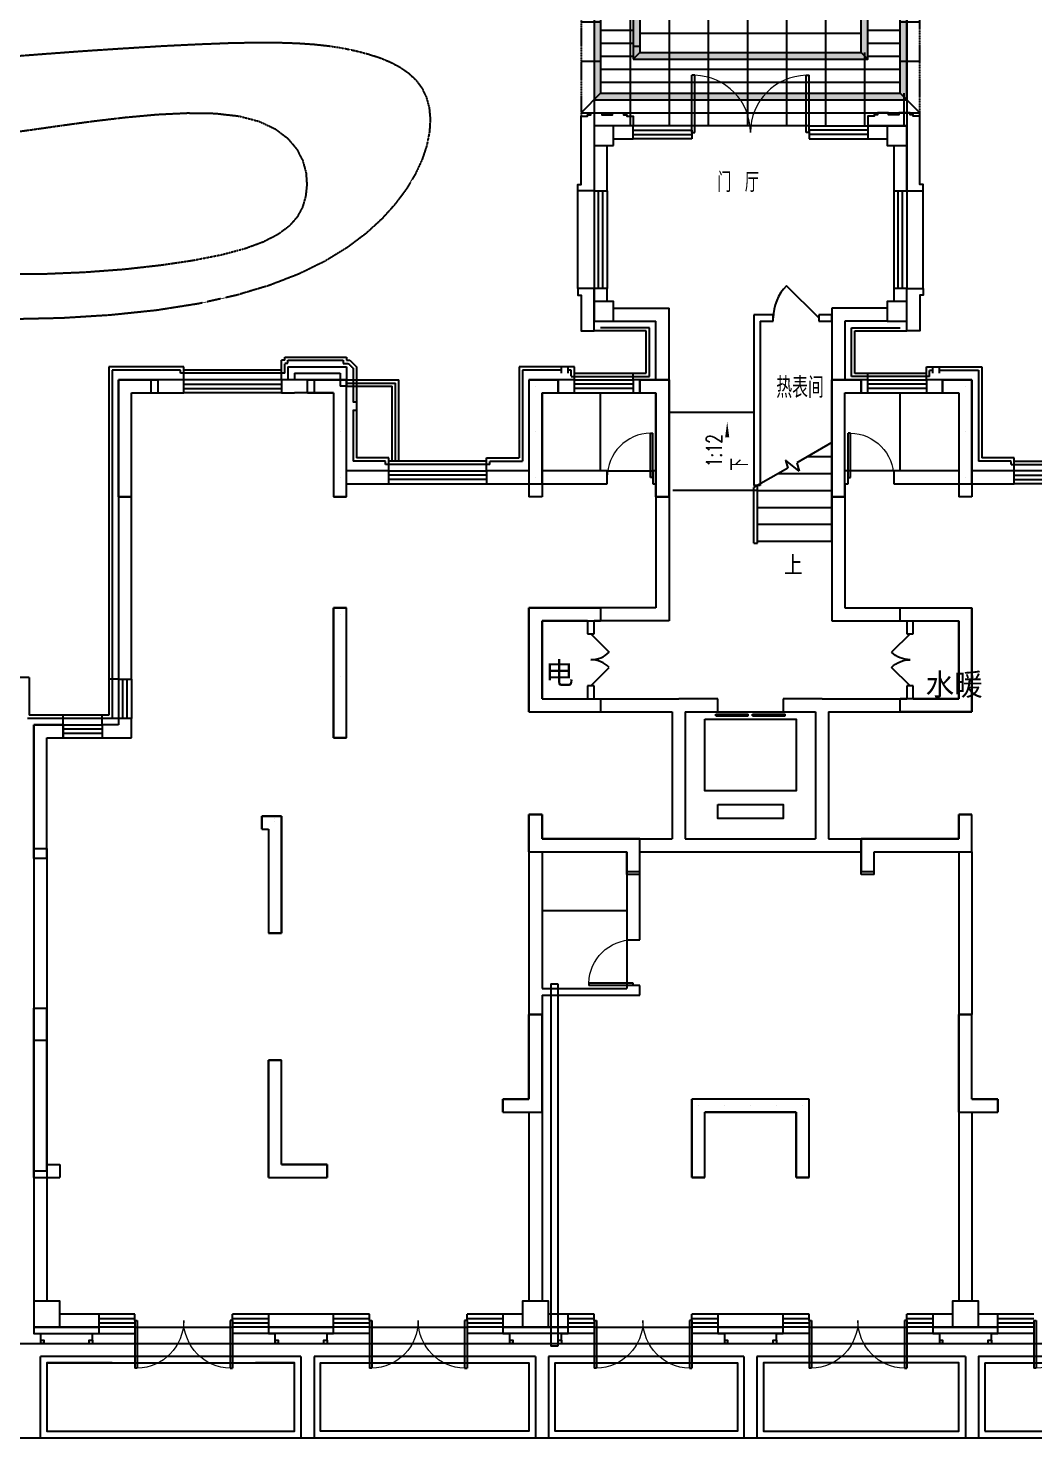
# Model space of a CAD drawing. Header units: millimetres. Extents: x -124346 to 101329, y -150859 to 114847.
# Drawn here: x -34245 to -18808, y -122995 to -101345 of the extents above; entities that cross this region are included whole.
import ezdxf

# ---------------------------------------------------------------- set-up
doc = ezdxf.new("R2010")
doc.units = ezdxf.units.MM
doc.linetypes.add('DASH', pattern=[0.35, 0.25, -0.1])
for name, color, linetype in [('-2', 2, 'Continuous'), ('arch', 251, 'Continuous'), ('arthtext', 7, 'Continuous'), ('cont', 8, 'DASH'), ('hatch', 251, 'Continuous'), ('la', 33, 'Continuous')]:
    doc.layers.add(name, color=color, linetype=linetype)
doc.styles.add('_HZTXT', font='TSSDENG', dxfattribs={"bigfont": 'TSSDCHN'})
doc.styles.add('_TCH_DIM', font='SIMPLEX', dxfattribs={"bigfont": 'GBCBIG'})
doc.styles.add('LU', font='tssdeng.shx', dxfattribs={"width": 0.8, "bigfont": 'tssdchn.shx'})

# ---------------------------------------------------------------- blocks, each defined once
blk = doc.blocks.new('$TCHSYS$WIN2D')
for p, q in [((-0.5, 0.5), (0.5, 0.5)), ((0.5, 0.167), (-0.5, 0.167)), ((0.5, -0.167), (-0.5, -0.167)), ((-0.5, -0.5), (0.5, -0.5))]:
    blk.add_line(p, q)
blk = doc.blocks.new('$DorLib2D$00000116')
at = {"color": 0}
for p, q in [((-0.5, 0), (-0.146, 0.354)), ((0.5, 0), (0.146, 0.354))]:
    blk.add_line(p, q, dxfattribs=at)
for centre, start, end in [((-0.5, 0), 0, 45), ((0.5, 0), 135, 180)]:
    blk.add_arc(centre, 0.5, start, end, dxfattribs=at)
blk = doc.blocks.new('$DorLib2D$00000002')
at = {"color": 0}
for p, q in [((-0.5, 0), (-0.5, 0.4875)), ((-0.475, 0.4875), (-0.5, 0.4875)), ((-0.475, 0), (-0.475, 0.4875)), ((0.475, 0), (0.475, 0.4875)), ((0.475, 0.4875), (0.5, 0.4875)), ((0.5, 0), (0.5, 0.4875)), ((-0.5, 0), (-0.475, 0)), ((0.5, 0), (0.475, 0))]:
    blk.add_line(p, q, dxfattribs=at)
at = {"color": 0, "lineweight": 13}
for centre, start, end in [((-0.4875, 0), 0, 88.53072), ((0.4875, 0), 91.46928, 180)]:
    blk.add_arc(centre, 0.4875, start, end, dxfattribs=at)
blk = doc.blocks.new('$DorLib2D$00000001')
at = {"color": 0}
for p, q in [((0.45, 0.975), (0.5, 0.975)), ((0.45, 0), (0.45, 0.975)), ((0.5, 0), (0.5, 0.975)), ((0.5, 0), (0.45, 0))]:
    blk.add_line(p, q, dxfattribs=at)
at = {"color": 0, "lineweight": 13}
blk.add_arc((0.475, 0), 0.975, 91.4693, 180, dxfattribs=at)
blk = doc.blocks.new('$DorLib2D$00000114')
at = {"color": 0}
blk.add_line((0.5, 0), (-0.207, 0.707), dxfattribs=at)
blk.add_arc((0.5, 0), 1, 135, 180, dxfattribs=at)
blk = doc.blocks.new('$DORLIB2D$00000127')
at = {"color": 0}
for points in [[(-0.533, 0.795), (-0.533, 0.69)], [(-0.033, 0.795), (-0.533, 0.795)], [(-0.033, 0.69), (-0.533, 0.69)], [(-0.033, 0.795), (-0.033, 0.69)], [(0.533, 0.795), (0.033, 0.795)], [(0.033, 0.795), (0.033, 0.69)], [(0.533, 0.69), (0.033, 0.69)], [(0.533, 0.795), (0.533, 0.69)], [(0.5, 0.5), (-0.5, 0.5)]]:
    blk.add_lwpolyline(points, dxfattribs=at)
blk = doc.blocks.new('A$C2945017A')
at = {"layer": 'arch', "color": 251, "ltscale": 0.5}
for p, q in [((51100, 6000), (51100, 4000)), ((55900, 6000), (55900, 4000)), ((51900, 850), (51097, 850)), ((51900, 200), (51900, 850)), ((55100, 199), (55100, 850)), ((55100, 850), (55903, 850)), ((46350, 400), (46350, 450)), ((46350, 450), (47300, 450)), ((47300, 450), (47300, 400)), ((43900, 300), (43650, 300)), ((43650, 300), (43650, -5050)), ((44800, 300), (43900, 300)), ((44800, 250), (44800, 300)), ((46300, 250), (44800, 250)), ((44800, 100), (44800, 250)), ((46300, 250), (46300, 400)), ((46350, 400), (46300, 400)), ((46300, 300), (46300, 300)), ((46300, 300), (46300, 300)), ((46300, 200), (46300, 250)), ((47300, 400), (47350, 400)), ((47350, 400), (47450, 300)), ((47350, 400), (47450, 300)), ((47450, 300), (47450, -1100)), ((47450, 300), (47450, -1100)), ((49950, 300), (49950, -1100)), ((50800, 300), (49950, 300)), ((50600, 203), (50600, 300)), ((50700, 203), (50700, 300)), ((50800, 200), (50800, 300)), ((56200, 300), (57050, 300)), ((56200, 200), (56200, 300)), ((56300, 203), (56300, 300)), ((56400, 203), (56400, 300)), ((57050, 300), (57050, -1100)), ((46300, 100), (46300, 200)), ((50800, 200), (50800, 200)), ((50800, 200), (51900, 200)), ((50800, 100), (50800, 200)), ((51700, 100), (51700, 200)), ((56200, 199), (55100, 199)), ((55300, 100), (55300, 199)), ((56200, 200), (56200, 200)), ((56200, 100), (56200, 199)), ((47395, -237), (47450, -237)), ((47395, -365), (47450, -365)), ((53550, -400), (52250, -400)), ((47950, -1100), (47450, -1100)), ((47950, -1150), (47950, -1100)), ((49450, -1150), (47950, -1150)), ((47950, -1300), (47950, -1150)), ((49450, -1150), (49450, -1100)), ((49450, -1100), (49950, -1100)), ((49450, -1300), (49450, -1150)), ((57550, -1100), (57050, -1100)), ((57550, -1150), (57550, -1100)), ((57550, -1150), (59050, -1150)), ((57550, -1300), (57550, -1150)), ((53610, -1600), (52310, -1600)), ((42426, -4470), (42174, -4470)), ((42426, -4470), (42426, -5050)), ((43800, -4500), (43650, -4500)), ((43650, -5050), (42426, -5050)), ((42950, -5200), (42950, -5050)), ((43550, -5200), (43550, -5050)), ((43800, -5100), (43700, -5100)), ((50433, -9175), (50543, -9175)), ((44050, -14450), (45550, -14450)), ((47650, -14450), (49150, -14450)), ((51100, -14450), (52600, -14450)), ((54400, -14450), (55900, -14450)), ((42600, -14550), (44050, -14550)), ((47650, -14550), (45550, -14550)), ((51100, -14550), (49150, -14550)), ((54400, -14550), (52600, -14550)), ((57850, -14550), (55900, -14550)), ((50543, -14740), (50437, -14740))]:
    blk.add_line(p, q, dxfattribs=at)
at = {"layer": 'arch', "color": 251}
for p, q in [((51700, 4000), (51100, 4000)), ((51700, 3800), (51700, 4000)), ((54400, 4000), (52600, 4000)), ((52600, 3933), (52600, 3800)), ((54400, 3933), (54400, 3800)), ((55900, 4000), (55300, 4000)), ((55300, 4000), (55300, 3800)), ((51100, 3700), (51100, 3000)), ((51300, 3000), (51300, 3700)), ((51400, 3800), (51700, 3800)), ((55300, 3800), (55600, 3800)), ((55700, 3700), (55700, 3000)), ((55900, 3000), (55900, 3700)), ((51100, 3000), (51300, 3000)), ((55700, 3000), (55900, 3000)), ((51300, 1500), (51100, 1500)), ((51100, 1500), (51100, 1300)), ((51300, 1300), (51300, 1500)), ((55900, 1500), (55700, 1500)), ((55700, 1500), (55700, 1300)), ((55900, 1300), (55900, 1500)), ((51400, 1200), (52250, 1200)), ((52250, 100), (52250, 1200)), ((53550, 1100), (53550, -1526)), ((53850, 1100), (53550, 1100)), ((53850, 1000), (53850, 1100)), ((54750, 1100), (54550, 1100)), ((54550, 1100), (54550, 1000)), ((55600, 1200), (54750, 1200)), ((54750, 1200), (54750, 100)), ((54750, 1000), (54750, 1100)), ((51950, 900), (51200, 900)), ((51400, 1000), (52050, 1000)), ((51950, 150), (51950, 900)), ((52050, 100), (52050, 1000)), ((53650, 1000), (53650, -1526)), ((53650, 1000), (53850, 1000)), ((54550, 1000), (54750, 1000)), ((55600, 1000), (54950, 1000)), ((54950, 1000), (54950, 100)), ((55050, 149), (55050, 900)), ((55050, 900), (55800, 900)), ((44750, 250), (43700, 250)), ((43700, 250), (43700, -5100)), ((46400, 400), (47250, 400)), ((46400, 300), (47300, 300)), ((46400, 300), (46400, 100)), ((47300, 300), (47300, 0)), ((47400, 279), (47400, -237)), ((50000, 250), (50000, -1150)), ((50600, 250), (50000, 250)), ((50750, 250), (50700, 250)), ((56250, 250), (56300, 250)), ((56400, 250), (57000, 250)), ((57000, 250), (57000, -1150)), ((43800, 100), (44400, 100)), ((43800, -1700), (43800, 100)), ((43800, 100), (43800, -1700)), ((44300, 100), (43800, 100)), ((44300, -100), (44300, 100)), ((44800, 100), (44300, 100)), ((44400, 100), (44400, -100)), ((46350, 200), (44750, 200)), ((44800, -100), (44800, 100)), ((46500, 100), (46300, 100)), ((46300, 100), (46300, -100)), ((46500, 200), (47200, 200)), ((46500, 200), (46500, 100)), ((46800, 100), (46500, 100)), ((46700, -100), (46700, 100)), ((46700, 100), (47300, 100)), ((47300, 100), (46800, 100)), ((46800, 100), (46800, -100)), ((47200, 200), (47200, 0)), ((47200, 0), (47200, 0)), ((47300, 100), (48100, 100)), ((47300, -1400), (47300, 100)), ((47300, -1400), (47300, 100)), ((47300, -1700), (47300, 100)), ((47300, 50), (48050, 50)), ((47300, 0), (48000, 0)), ((48000, -1150), (48000, 0)), ((48050, -1150), (48050, 50)), ((50100, 100), (50550, 100)), ((50100, 100), (50100, -1700)), ((50100, 100), (50100, -1500)), ((50550, 100), (50100, 100)), ((50200, 0), (50200, 0)), ((50550, 100), (50550, -100)), ((50800, 100), (50550, 100)), ((50550, -100), (50550, 100)), ((50750, 150), (51950, 150)), ((50800, -100), (50800, 100)), ((52250, 100), (51700, 100)), ((51700, 100), (51700, -100)), ((51800, -100), (51800, 100)), ((51800, 100), (52250, 100)), ((52250, 100), (51800, 100)), ((51800, 100), (51800, -100)), ((52250, -1700), (52250, 100)), ((52250, 100), (52250, 100)), ((52250, 100), (52250, -3600)), ((52250, -1700), (52250, 100)), ((54750, 100), (55200, 100)), ((54750, -1700), (54750, 100)), ((55300, 100), (54750, 100)), ((54750, 100), (54750, -1700)), ((55200, 100), (54750, 100)), ((56250, 149), (55050, 149)), ((55200, 100), (55200, -100)), ((55200, -100), (55200, 100)), ((55300, -100), (55300, 100)), ((56450, 100), (56200, 100)), ((56200, 100), (56200, -100)), ((56450, -100), (56450, 100)), ((56450, 100), (56900, 100)), ((56900, 100), (56450, 100)), ((56450, 100), (56450, -100)), ((56800, 0), (56800, 0)), ((56900, 100), (56900, -1700)), ((56900, -1500), (56900, 100)), ((44000, -100), (44400, -100)), ((44000, -1700), (44000, -100)), ((44000, -4500), (44000, -100)), ((44000, -1700), (44000, -100)), ((44000, -100), (44300, -100)), ((44000, -100), (44800, -100)), ((46300, -100), (46500, -100)), ((47100, -100), (46500, -100)), ((46700, -100), (47100, -100)), ((46800, -100), (47100, -100)), ((47100, -100), (47100, -1700)), ((47100, -100), (47100, -1700)), ((47300, 0), (47200, 0)), ((50300, -100), (50550, -100)), ((50300, -100), (50300, -1700)), ((50300, -100), (50300, -1400)), ((50300, -100), (50800, -100)), ((50300, -1500), (50300, -100)), ((50300, -100), (50550, -100)), ((51200, -1300), (51200, -100)), ((51700, -100), (51800, -100)), ((51800, -100), (52050, -100)), ((51800, -100), (52050, -100)), ((52050, -1700), (52050, -100)), ((52050, -100), (52050, -1700)), ((54950, -100), (55200, -100)), ((54950, -1700), (54950, -100)), ((54950, -1700), (54950, -100)), ((54950, -100), (55200, -100)), ((55200, -100), (55300, -100)), ((55800, -1300), (55800, -100)), ((56200, -100), (56700, -100)), ((56450, -100), (56700, -100)), ((56450, -100), (56700, -100)), ((56700, -100), (56700, -1700)), ((56700, -100), (56700, -1500)), ((47400, -365), (47400, -1150)), ((47200, -700), (47200, -700)), ((50200, -700), (50200, -700)), ((54750, -864), (54211, -1175)), ((56800, -700), (56800, -700)), ((54375, -1080), (54750, -1080)), ((47900, -1150), (47400, -1150)), ((49500, -1200), (47900, -1200)), ((49500, -1150), (50000, -1150)), ((54072, -1255), (53550, -1556)), ((54246, -1305), (54040, -1133)), ((54040, -1133), (54072, -1255)), ((54211, -1175), (54246, -1305)), ((57500, -1150), (57000, -1150)), ((57500, -1200), (59100, -1200)), ((47200, -1400), (47200, -1400)), ((47950, -1300), (47300, -1300)), ((47300, -1700), (47300, -1400)), ((47300, -1400), (47300, -1400)), ((47300, -1500), (47950, -1500)), ((47950, -1500), (47950, -1300)), ((50100, -1300), (49450, -1300)), ((49450, -1300), (49450, -1500)), ((49450, -1500), (50200, -1500)), ((50100, -1500), (50300, -1500)), ((50200, -1400), (50200, -1400)), ((50200, -1500), (51300, -1500)), ((51300, -1300), (50300, -1300)), ((51300, -1300), (52000, -1300)), ((51300, -1500), (51300, -1300)), ((52050, -1300), (52000, -1300)), ((52000, -1300), (52000, -1500)), ((52000, -1500), (52050, -1500)), ((53925, -1340), (54750, -1340)), ((55000, -1300), (54950, -1300)), ((54950, -1500), (54950, -3400)), ((54950, -1500), (55000, -1500)), ((55700, -1300), (55000, -1300)), ((55000, -1500), (55000, -1300)), ((56700, -1300), (55700, -1300)), ((55700, -1300), (55700, -1500)), ((55700, -1500), (56800, -1500)), ((56700, -1500), (56900, -1500)), ((56800, -1400), (56800, -1400)), ((56800, -1500), (57550, -1500)), ((57550, -1300), (56900, -1300)), ((57550, -1500), (57550, -1300)), ((44000, -1700), (43800, -1700)), ((43800, -1700), (43800, -4500)), ((43800, -1700), (44000, -1700)), ((47300, -1700), (47100, -1700)), ((47100, -1700), (47300, -1700)), ((50300, -1700), (50100, -1700)), ((52250, -1700), (52050, -1700)), ((52050, -1700), (52050, -3400)), ((52050, -1700), (52250, -1700)), ((53650, -1526), (53550, -1526)), ((53550, -2380), (53550, -1556)), ((53550, -2410), (53550, -1556)), ((53610, -2410), (53610, -1522)), ((53610, -1600), (54750, -1600)), ((54950, -1700), (54750, -1700)), ((54750, -1700), (54750, -3600)), ((54750, -1700), (54950, -1700)), ((54750, -2380), (54750, -1700)), ((56900, -1700), (56700, -1700)), ((53610, -1860), (54750, -1860)), ((53610, -2120), (54750, -2120)), ((53610, -2380), (54750, -2380)), ((53550, -2410), (53610, -2410)), ((47100, -3400), (47300, -3400)), ((47100, -5400), (47100, -3400)), ((47100, -3400), (47100, -5400)), ((47300, -3400), (47100, -3400)), ((47300, -5400), (47300, -3400)), ((47300, -5400), (47300, -3400)), ((50100, -3400), (51200, -3400)), ((50100, -5000), (50100, -3400)), ((51049, -3400), (50100, -3400)), ((50100, -3400), (50100, -5000)), ((52050, -3400), (51049, -3400)), ((51200, -3400), (51200, -3600)), ((54950, -3400), (55950, -3400)), ((55800, -3600), (55800, -3400)), ((55800, -3400), (56900, -3400)), ((55950, -3400), (56900, -3400)), ((56900, -5000), (56900, -3400)), ((56900, -3400), (56900, -5000)), ((47200, -3500), (47200, -3500)), ((47300, -5400), (47300, -3500)), ((47300, -3500), (47300, -3500)), ((50300, -3600), (51200, -3600)), ((50300, -4800), (50300, -3600)), ((50999, -3600), (50300, -3600)), ((50300, -3600), (50300, -4800)), ((50999, -3600), (50999, -3800)), ((52250, -3600), (51099, -3600)), ((51099, -3800), (51099, -3600)), ((54750, -3600), (55900, -3600)), ((55800, -3600), (56700, -3600)), ((55900, -3600), (55900, -3800)), ((56000, -3600), (56700, -3600)), ((56000, -3800), (56000, -3600)), ((56700, -4800), (56700, -3600)), ((56700, -3600), (56700, -4800)), ((50999, -3800), (51099, -3800)), ((55900, -3800), (56000, -3800)), ((43800, -4500), (44000, -4500)), ((47200, -4450), (47200, -4450)), ((51099, -4600), (50999, -4600)), ((50999, -4600), (50999, -4800)), ((51099, -4800), (51099, -4600)), ((56000, -4600), (55900, -4600)), ((55900, -4600), (55900, -4800)), ((56000, -4800), (56000, -4600)), ((50300, -4800), (51200, -4800)), ((50300, -4800), (50999, -4800)), ((51099, -4800), (52400, -4800)), ((51200, -4800), (51200, -5000)), ((53000, -4800), (52400, -4800)), ((53000, -5000), (53000, -4800)), ((54600, -4800), (54000, -4800)), ((54000, -4800), (54000, -5000)), ((54600, -4800), (55900, -4800)), ((55800, -5000), (55800, -4800)), ((56700, -4800), (55800, -4800)), ((56000, -4800), (56700, -4800)), ((43700, -5100), (42400, -5100)), ((44000, -5100), (43800, -5100)), ((43800, -5100), (43800, -5200)), ((44000, -5400), (44000, -5100)), ((50100, -5000), (51200, -5000)), ((50100, -5000), (51049, -5000)), ((51049, -5000), (52300, -5000)), ((52300, -5000), (52300, -6950)), ((52500, -5000), (52500, -6950)), ((52500, -5000), (53000, -5000)), ((54000, -5000), (54500, -5000)), ((54500, -5000), (54500, -6950)), ((54700, -5000), (54700, -6950)), ((54700, -5000), (55950, -5000)), ((56900, -5000), (55800, -5000)), ((55950, -5000), (56900, -5000)), ((42500, -7250), (42500, -5200)), ((42500, -5200), (42950, -5200)), ((42950, -5200), (42500, -5200)), ((42500, -5200), (42500, -5400)), ((42500, -5400), (42500, -5400)), ((42500, -5400), (42500, -7100)), ((42700, -7250), (42700, -5400)), ((42700, -5400), (42950, -5400)), ((42700, -7100), (42700, -5400)), ((42700, -5400), (42950, -5400)), ((42950, -5200), (42950, -5400)), ((42950, -5400), (42950, -5200)), ((43800, -5200), (43550, -5200)), ((43550, -5200), (43550, -5400)), ((43550, -5400), (44000, -5400)), ((47300, -5400), (47100, -5400)), ((47100, -5400), (47300, -5400)), ((47200, -5400), (47200, -5400)), ((47300, -5400), (47300, -5400)), ((46000, -6800), (46000, -6600)), ((46000, -6600), (46300, -6600)), ((46300, -6600), (46000, -6600)), ((46000, -6600), (46000, -6800)), ((46200, -6600), (46200, -6600)), ((46200, -6644), (46200, -6644)), ((46200, -6688), (46200, -6688)), ((46300, -6600), (46300, -8400)), ((46300, -6688), (46300, -6600)), ((46300, -6600), (46300, -6600)), ((46300, -8400), (46300, -6600)), ((46300, -6688), (46300, -6688)), ((50100, -6575), (50300, -6575)), ((50100, -7150), (50100, -6575)), ((50100, -6575), (50100, -6575)), ((50300, -6575), (50100, -6575)), ((50100, -6575), (50100, -7150)), ((50300, -6575), (50100, -6575)), ((50300, -6950), (50300, -6575)), ((50300, -6575), (50300, -6950)), ((50300, -6950), (50300, -6575)), ((56700, -6575), (56900, -6575)), ((56700, -6950), (56700, -6575)), ((56700, -6575), (56700, -6575)), ((56900, -6575), (56700, -6575)), ((56900, -6575), (56700, -6575)), ((56700, -6575), (56700, -6950)), ((56900, -7150), (56900, -6575)), ((56900, -7150), (56900, -6575)), ((46000, -6800), (46100, -6800)), ((46000, -6800), (46100, -6800)), ((46100, -6800), (46100, -8400)), ((46100, -6800), (46100, -8400)), ((42500, -7100), (42500, -10050)), ((42500, -7100), (42700, -7100)), ((42700, -7100), (42700, -11050)), ((50300, -6950), (51800, -6950)), ((51800, -6950), (50300, -6950)), ((51800, -7500), (51800, -6950)), ((51800, -6950), (52300, -6950)), ((51800, -7450), (51800, -6950)), ((52500, -6950), (54500, -6950)), ((54700, -6950), (55200, -6950)), ((55200, -6950), (56700, -6950)), ((55200, -7500), (55200, -6950)), ((56700, -6950), (55200, -6950)), ((55200, -6950), (55200, -7450)), ((42700, -7250), (42500, -7250)), ((50100, -7150), (51600, -7150)), ((50100, -7150), (50100, -9350)), ((50100, -7150), (51600, -7150)), ((50300, -7150), (50300, -9250)), ((51600, -7500), (51600, -7150)), ((51600, -7150), (51600, -7450)), ((51600, -7150), (51600, -8501)), ((51800, -7150), (52400, -7150)), ((52400, -7150), (54600, -7150)), ((54600, -7150), (55200, -7150)), ((55400, -7150), (56900, -7150)), ((55400, -7500), (55400, -7150)), ((55400, -7450), (55400, -7150)), ((55400, -7150), (56900, -7150)), ((56700, -7150), (56700, -9650)), ((56900, -7150), (56900, -9650)), ((51600, -7450), (51800, -7450)), ((51800, -7500), (51600, -7500)), ((51800, -8501), (51800, -7450)), ((55200, -7450), (55400, -7450)), ((55400, -7500), (55200, -7500)), ((46300, -8400), (46100, -8400)), ((46100, -8400), (46300, -8400)), ((51600, -8501), (51800, -8501)), ((51600, -8501), (51600, -9201)), ((50300, -9250), (51600, -9250)), ((51800, -9201), (51600, -9201)), ((51600, -9201), (51600, -9250)), ((51800, -9350), (51800, -9201)), ((50100, -9350), (50100, -9650)), ((50300, -9350), (51800, -9350)), ((50300, -9350), (50300, -10583)), ((42500, -9550), (42700, -9550)), ((42500, -12150), (42500, -9550)), ((42700, -11950), (42700, -9550)), ((50100, -9650), (50300, -9650)), ((50100, -10950), (50100, -9650)), ((50300, -9650), (50100, -9650)), ((50100, -9650), (50100, -10950)), ((50300, -11150), (50300, -9650)), ((50300, -11150), (50300, -9650)), ((56700, -9650), (56900, -9650)), ((56700, -11150), (56700, -9650)), ((56900, -9650), (56700, -9650)), ((56700, -9650), (56700, -11150)), ((56900, -10950), (56900, -9650)), ((56900, -10950), (56900, -9650)), ((42500, -10050), (42500, -12050)), ((42700, -10050), (42500, -10050)), ((42700, -12050), (42700, -10050)), ((46100, -10350), (46300, -10350)), ((46100, -11050), (46100, -10350)), ((46300, -10350), (46100, -10350)), ((46100, -10350), (46100, -12150)), ((46300, -11950), (46300, -10350)), ((46300, -11950), (46300, -10350)), ((50300, -10583), (50300, -14050)), ((50300, -10583), (50300, -10583)), ((49700, -11150), (49700, -10950)), ((49700, -10950), (50100, -10950)), ((50100, -10950), (49700, -10950)), ((49700, -10950), (49700, -11150)), ((54400, -10950), (52600, -10950)), ((52600, -12150), (52600, -10950)), ((54400, -10950), (52600, -10950)), ((52600, -10950), (52600, -12150)), ((54400, -12150), (54400, -10950)), ((54400, -12150), (54400, -10950)), ((56900, -10950), (57300, -10950)), ((57300, -10950), (56900, -10950)), ((57300, -10950), (57300, -11150)), ((57300, -11150), (57300, -10950)), ((42700, -11050), (42700, -14050)), ((46100, -12150), (46100, -11050)), ((46300, -11950), (46300, -11050)), ((49700, -11150), (50300, -11150)), ((49700, -11150), (50300, -11150)), ((50100, -11150), (50100, -14050)), ((52706, -11050), (52706, -11050)), ((54200, -11150), (52800, -11150)), ((52800, -12150), (52800, -11150)), ((53500, -11150), (52800, -11150)), ((52800, -12150), (52800, -11150)), ((52800, -11150), (54200, -11150)), ((53103, -11050), (53103, -11050)), ((53500, -11050), (53500, -11050)), ((53500, -11050), (53500, -11050)), ((54200, -11150), (53500, -11150)), ((53900, -11050), (53900, -11050)), ((54200, -12150), (54200, -11150)), ((54200, -11150), (54200, -12150)), ((54300, -11050), (54300, -11050)), ((56700, -11150), (57300, -11150)), ((56700, -11150), (57300, -11150)), ((56700, -11150), (56700, -14050)), ((56900, -11150), (56900, -14050)), ((42500, -12050), (42700, -12050)), ((42500, -12050), (42500, -14050)), ((42700, -11950), (42900, -11950)), ((42900, -11950), (42900, -12150)), ((46300, -11950), (47000, -11950)), ((47000, -11950), (46300, -11950)), ((47000, -11950), (47000, -12150)), ((47000, -12150), (47000, -11950)), ((42500, -12150), (42900, -12150)), ((46100, -12150), (47000, -12150)), ((46100, -12150), (46900, -12150)), ((46100, -12150), (47000, -12150)), ((52800, -12150), (52600, -12150)), ((52600, -12150), (52800, -12150)), ((54400, -12150), (54200, -12150)), ((54200, -12150), (54400, -12150)), ((43500, -14250), (42900, -14250)), ((43500, -14450), (43500, -14250)), ((44050, -14350), (44050, -14250)), ((45550, -14350), (45550, -14250)), ((47100, -14250), (46100, -14250)), ((46100, -14250), (46100, -14450)), ((47100, -14450), (47100, -14250)), ((47650, -14350), (47650, -14250)), ((49150, -14350), (49150, -14250)), ((50000, -14250), (49700, -14250)), ((49700, -14250), (49700, -14450)), ((50700, -14250), (50400, -14250)), ((50700, -14450), (50700, -14250)), ((51100, -14350), (51100, -14250)), ((52600, -14350), (52600, -14250)), ((54000, -14250), (53000, -14250)), ((53000, -14250), (53000, -14450)), ((54000, -14450), (54000, -14250)), ((54400, -14350), (54400, -14250)), ((55900, -14350), (55900, -14250)), ((56600, -14250), (56300, -14250)), ((56300, -14250), (56300, -14450)), ((57300, -14250), (57000, -14250)), ((57300, -14450), (57300, -14250)), ((42900, -14450), (43500, -14450)), ((46100, -14450), (47100, -14450)), ((49700, -14450), (50000, -14450)), ((50400, -14450), (50700, -14450)), ((53000, -14450), (54000, -14450)), ((56300, -14450), (56600, -14450)), ((57000, -14450), (57300, -14450))]:
    blk.add_line(p, q, dxfattribs=at)
at = {"layer": 'arch', "color": 251, "linetype": 'DASH'}
for p, q in [((46350, 400), (46350, 450)), ((44750, 200), (44750, 250)), ((46350, 200), (46350, 350)), ((46400, 350), (46350, 350)), ((46350, 200), (46350, 350)), ((46400, 350), (46400, 400)), ((46400, 300), (47300, 300)), ((47250, 400), (47250, 350)), ((47250, 350), (47329, 350)), ((47329, 350), (47400, 279)), ((47400, 350), (47400, 350)), ((50750, 150), (50750, 250)), ((56250, 149), (56250, 250)), ((47900, -1200), (47900, -1150)), ((49500, -1200), (49500, -1150)), ((57500, -1200), (57500, -1150)), ((50433, -9175), (50437, -14740)), ((50543, -9175), (50543, -14740))]:
    blk.add_line(p, q, dxfattribs=at)
at = {"layer": 'arch', "color": 251}
for points in [[(50900, 4000), (50900, 4150), (51000, 4150), (51000, 4170), (51050, 4170), (51050, 4200), (51220, 4200), (51220, 4170), (51380, 4170), (51380, 4200), (51550, 4200), (51550, 4170), (51600, 4170), (51600, 4150), (51700, 4150), (51700, 4000), (51100, 4000), (51100, 3000), (50900, 3000), (50850, 3000), (50850, 3100), (50900, 3100)], [(56100, 4000), (56100, 4150), (56000, 4150), (56000, 4170), (55950, 4170), (55950, 4200), (55780, 4200), (55780, 4170), (55620, 4170), (55620, 4200), (55450, 4200), (55450, 4170), (55400, 4170), (55400, 4150), (55300, 4150), (55300, 4000), (55900, 4000), (55900, 3000), (56100, 3000), (56150, 3000), (56150, 3100), (56100, 3100)], [(51400, 3700), (51400, 4000), (51100, 4000), (51100, 3700)], [(55900, 3700), (55900, 4000), (55600, 4000), (55600, 3700)], [(51100, 1500), (50900, 1500), (50850, 1500), (50850, 1400), (50900, 1400), (50900, 850), (51100, 850)], [(51400, 1000), (51400, 1300), (51100, 1300), (51100, 1000)], [(55900, 1000), (55900, 1300), (55600, 1300), (55600, 1000)], [(55900, 1500), (56100, 1500), (56150, 1500), (56150, 1400), (56100, 1400), (56100, 850), (55900, 850)], [(52800, -5112), (54200, -5112), (54200, -6212), (52800, -6212)], [(53000, -6425), (54000, -6425), (54000, -6637), (53000, -6637)], [(42500, -14450), (42900, -14450), (42900, -14050), (42500, -14050)], [(50000, -14450), (50400, -14450), (50400, -14050), (50000, -14050)], [(56600, -14450), (57000, -14450), (57000, -14050), (56600, -14050)]]:
    blk.add_lwpolyline(points, close=True, dxfattribs=at)
for points in [[(50850, 1500), (50850, 3000)], [(56150, 1500), (56150, 3000)], [(48100, -1150), (48100, 100)], [(42500, -14450), (42500, -14550), (42600, -14550), (42600, -14650), (42650, -14650), (42650, -14700), (43350, -14700), (43350, -14650), (43400, -14650), (43400, -14550), (43500, -14550), (43500, -14450), (42500, -14450)], [(46100, -14450), (46100, -14550), (46200, -14550), (46200, -14650), (46250, -14650), (46250, -14700), (46950, -14700), (46950, -14650), (47000, -14650), (47000, -14550), (47100, -14550), (47100, -14450), (46100, -14450)], [(49700, -14450), (49700, -14550), (49800, -14550), (49800, -14650), (49850, -14650), (49850, -14700), (50550, -14700), (50550, -14650), (50600, -14650), (50600, -14550), (50700, -14550), (50700, -14450), (49700, -14450)], [(53000, -14450), (53000, -14550), (53100, -14550), (53100, -14650), (53150, -14650), (53150, -14700), (53850, -14700), (53850, -14650), (53900, -14650), (53900, -14550), (54000, -14550), (54000, -14450), (53000, -14450)], [(56300, -14450), (56300, -14550), (56400, -14550), (56400, -14650), (56450, -14650), (56450, -14700), (57150, -14700), (57150, -14650), (57200, -14650), (57200, -14550), (57300, -14550), (57300, -14450), (56300, -14450)], [(42600, -14650), (42600, -14700)], [(42650, -14700), (42600, -14700)], [(43350, -14700), (43400, -14700)], [(43400, -14650), (43400, -14700)], [(46200, -14650), (46200, -14700)], [(46250, -14700), (46200, -14700)], [(46950, -14700), (47000, -14700)], [(47000, -14650), (47000, -14700)], [(49800, -14650), (49800, -14700)], [(49850, -14700), (49800, -14700)], [(50550, -14700), (50600, -14700)], [(50600, -14650), (50600, -14700)], [(53100, -14650), (53100, -14700)], [(53150, -14700), (53100, -14700)], [(53850, -14700), (53900, -14700)], [(53900, -14650), (53900, -14700)], [(56400, -14650), (56400, -14700)], [(56450, -14700), (56400, -14700)], [(57150, -14700), (57200, -14700)], [(57200, -14650), (57200, -14700)]]:
    blk.add_lwpolyline(points, dxfattribs=at)
for points in [[(53143, -1553, 0, 0, 0), (53143, -545, 0, 64, 0), (53143, -785, 0, 0, 0)], [(54150, -2510, 0, 0, 0), (54150, -1640, 80, 0, 0), (54150, -1340, 0, 0, 0)]]:
    blk.add_lwpolyline(points, format="xyseb", dxfattribs=at)
at = {"layer": 'arch', "color": 251, "ltscale": 0.5}
blk.add_lwpolyline([(50300, -8050), (51600, -8050)], dxfattribs=at)
at = {"layer": 'arch', "color": 251}
for name, p, xscale, yscale, zscale in [('$DorLib2D$00000002', (53500, 3900), 1800, 1800, -1800), ('$TCHSYS$WIN2D', (52150, 3900), -900, 200, 900), ('$TCHSYS$WIN2D', (54850, 3900), 900, 200, -900), ('$DorLib2D$00000114', (54200, 1050), 700, 700, 100), ('$DorLib2D$00000001', (51650, -1400), 700, 700, 700), ('$DorLib2D$00000001', (55350, -1400), -700, 700, 700), ('$TCHSYS$WIN2D', (43250, -5300), 600, 200, -600)]:
    blk.add_blockref(name, p, dxfattribs=dict(at, xscale=xscale, yscale=yscale, zscale=zscale))
at = {"layer": 'arch', "color": 251, "lineweight": 9, "yscale": 200, "zscale": 1500}
for p, xscale, rotation in [((51200, 2250), -1500, 90), ((55800, 2250), 1500, 270)]:
    blk.add_blockref('$TCHSYS$WIN2D', p, dxfattribs=dict(at, xscale=xscale, rotation=rotation))
at = {"layer": 'arch', "color": 251}
for name, p, xscale, yscale, zscale, rotation in [('$TCHSYS$WIN2D', (45550, 0), 1500, 200, 1500, 180), ('$TCHSYS$WIN2D', (51250, 0), -900, 200, 200, 180), ('$TCHSYS$WIN2D', (55750, 0), -900, 200, 200, 180), ('$TCHSYS$WIN2D', (48700, -1400), -1500, 200, 200, 180), ('$TCHSYS$WIN2D', (58300, -1400), 1500, 200, 200, 180), ('$DorLib2D$00000116', (51049, -4200), 800, 800, 100, 270), ('$DorLib2D$00000116', (55950, -4200), -800, 800, 100, 90), ('$TCHSYS$WIN2D', (43900, -4800), 600, 200, 600, 270), ('$DORLIB2D$00000127', (53500, -4900), 1000, 200, -1000, 180), ('$DorLib2D$00000001', (51700, -8851), -700.0000000000001, 700.0000000000001, 700, 90), ('$TCHSYS$WIN2D', (43775, -14350), -550, 200, 550, 359.9999999994409), ('$TCHSYS$WIN2D', (45825, -14350), -550, 200, 550, 359.9999999994409), ('$TCHSYS$WIN2D', (47375, -14350), -550, 200, 550, 359.9999999994409), ('$TCHSYS$WIN2D', (49425, -14350), -550, 200, 550, 359.9999999994409), ('$TCHSYS$WIN2D', (50900, -14350), -400, 200, 400, 1.293779477326373e-10), ('$TCHSYS$WIN2D', (52800, -14350), -400, 200, 400, 1.293779477326373e-10), ('$TCHSYS$WIN2D', (54200, -14350), -400, 200, 400, 1.293779477326373e-10), ('$TCHSYS$WIN2D', (56100, -14350), -400, 200, 400, 1.293779477326373e-10), ('$TCHSYS$WIN2D', (57575, -14350), -550, 200, 550, 359.9999999425144), ('$DorLib2D$00000002', (44800, -14350), -1500, 1500, -1500, 180), ('$DorLib2D$00000002', (48400, -14350), -1500, 1500, -1500, 180), ('$DorLib2D$00000002', (51850, -14350), -1500, 1500, -1500, 180), ('$DorLib2D$00000002', (55150, -14350), -1500, 1500, -1500, 180), ('$DorLib2D$00000002', (58600, -14350), -1500, 1500, -1500, 179.9999999425143)]:
    blk.add_blockref(name, p, dxfattribs=dict(at, xscale=xscale, yscale=yscale, zscale=zscale, rotation=rotation))
at = {"layer": 'arthtext', "color": 251}
for s, style, p in [('门 厅', '_TCH_DIM', (52991, 2984)), ('上', '_HZTXT', (54017, -2900))]:
    blk.add_text(s, height=300, dxfattribs=dict(at, style=style)).set_placement(p)
at = {"layer": 'arthtext', "color": 251, "style": 'LU', "width": 0.8}
blk.add_text('热表间', height=320, dxfattribs=at).set_placement((53896, -178))
at = {"layer": 'arthtext', "color": 251, "style": '_TCH_DIM', "width": 0.705882}
blk.add_text('1:12', height=238, rotation=90, dxfattribs=at).set_placement((53059, -1240))
at = {"layer": 'arthtext', "color": 251, "style": '_TCH_DIM'}
blk.add_text('下', height=270, rotation=90, dxfattribs=at).set_placement((53465, -1296))
at = {"layer": 'arthtext', "color": 251}
for s, height, p in [('电', 338, (50348, -4574)), ('水暖', 337.6, (56188, -4748))]:
    blk.add_text(s, height=height, dxfattribs=at).set_placement(p)
blk = doc.blocks.new('wsx')
at = {"layer": 'hatch', "ltscale": 0.001}
h = blk.add_hatch(dxfattribs=at)
h.set_pattern_fill('_USER', color=0, scale=600, pattern_type=0)
h.set_pattern_definition([(0, (300, 1350), (0, 600), [])])
h.paths.add_polyline_path([(0, 2450), (300, 2450), (300, 550), (0, 550)])
h = blk.add_hatch(dxfattribs=at)
h.set_pattern_fill('_USER', color=0, scale=600, angle=90, pattern_type=0)
h.set_pattern_definition([(90, (2599.86, 2350), (-600, 4e-14), [])])
h.paths.add_polyline_path([(200, 2450), (5000, 2450), (5000, 2150), (200, 2150)])
h = blk.add_hatch(dxfattribs=at)
h.set_pattern_fill('_USER', color=0, scale=600, pattern_type=0)
h.set_pattern_definition([(0, (5199.7, 1350), (0, 600), [])])
h.paths.add_polyline_path([(4900, 2450), (5200, 2450), (5200, 550), (4900, 550)])
h = blk.add_hatch(dxfattribs=at)
h.set_pattern_fill('AR-SAND', color=0, scale=20, angle=90)
h.set_pattern_definition([(127.5, (-59709134.44, -46140222.876), (-48.941323733, -1.600031296), [0, -38.608, 0, -43.18, 0, -41.275]), (97.5, (-59709134.44, -46140222.876), (-71.682510057, 44.952328314), [0, -20.828, 0, -34.798, 0, -13.335]), (57.5, (-59709134.44, -46140254.12), (-0.143718468, 79.099237024), [0, -12.7, 0, -45.72, 0, -59.69]), (47.5, (-59709134.44, -46140254.12), (-22.292932326, 76.35564525), [0, -6.35, 0, -29.972, 0, -34.29])])
h.paths.add_polyline_path([(200, 200), (5000, 200), (5000, 2250), (200, 2250)])
h.paths.add_polyline_path([(300, 300), (4900, 300), (4900, 2150), (300, 2150)], flags=16)
h = blk.add_hatch(dxfattribs=at)
h.set_pattern_fill('600-200', color=0, pattern_type=2)
h.set_pattern_definition([(90, (799.86, 1225), (-600, 4e-14), []), (0, (799.86, 1225), (0, 200), [])])
h.paths.add_polyline_path([(300, 300), (4900, 300), (4900, 2150), (300, 2150)])
h.paths.add_polyline_path([(4400, 1625), (4400, 825), (800, 825), (800, 1625)], flags=16)
h = blk.add_hatch(dxfattribs=at)
h.set_pattern_fill('AR-SAND', color=0, scale=20, angle=90)
h.set_pattern_definition([(127.5, (-59709134.44, -46140297.876), (-48.941323733, -1.600031296), [0, -38.608, 0, -43.18, 0, -41.275]), (97.5, (-59709134.44, -46140297.876), (-71.682510057, 44.952328314), [0, -20.828, 0, -34.798, 0, -13.335]), (57.5, (-59709134.44, -46140329.12), (-0.143718468, 79.099237024), [0, -12.7, 0, -45.72, 0, -59.69]), (47.5, (-59709134.44, -46140329.12), (-22.292932326, 76.35564525), [0, -6.35, 0, -29.972, 0, -34.29])])
h.paths.add_polyline_path([(800, 825), (4400, 825), (4400, 1625), (800, 1625)])
h.paths.add_polyline_path([(900, 925), (4300, 925), (4300, 1525), (900, 1525)], flags=16)
h = blk.add_hatch(dxfattribs=at)
h.set_pattern_fill('_USER', color=0, scale=600, angle=90, pattern_type=0)
h.set_pattern_definition([(90, (2599.86, 1525), (-600, 4e-14), [])])
h.paths.add_polyline_path([(800, 1625), (4400, 1625), (4400, 1525), (800, 1525)])
h = blk.add_hatch(dxfattribs=at)
h.set_pattern_fill('_USER', color=0, scale=600, angle=90, pattern_type=0)
h.set_pattern_definition([(90, (2599.86, 1325), (-600, 4e-14), [])])
h.paths.add_polyline_path([(900, 925), (4300, 925), (4300, 1525), (900, 1525)])
h = blk.add_hatch(dxfattribs=at)
h.set_pattern_fill('_USER', color=0, scale=600, angle=90, pattern_type=0)
h.set_pattern_definition([(90, (2599.86, 825), (-600, 4e-14), [])])
h.paths.add_polyline_path([(800, 925), (4400, 925), (4400, 825), (800, 825)])
h = blk.add_hatch(dxfattribs=at)
h.set_pattern_fill('_USER', color=0, scale=600, angle=90, pattern_type=0)
h.set_pattern_definition([(90, (2599.86, 200), (-600, 4e-14), [])])
h.paths.add_polyline_path([(200, 300), (5000, 300), (5000, -200), (200, -200)])
at = {"layer": '-2', "color": 0, "linetype": 'DASH', "ltscale": 0.001}
for p, q in [((5200, 2450), (0, 2450)), ((0, 2450), (0, -50)), ((5200, -50), (5200, 2450)), ((0, 0), (0, 0)), ((0, 0), (0, 0)), ((5200, 0), (5200, 0)), ((5200, 0), (5200, 0))]:
    blk.add_line(p, q, dxfattribs=at)
at = {"layer": 'hatch', "color": 0, "ltscale": 0.001}
blk.add_line((0, 0), (5200, 0), dxfattribs=at)
at = {"layer": 'hatch', "color": 0, "ltscale": 0.001, "flags": 128}
for points in [[(300, 2150), (0, 2450)], [(4900, 2150), (5200, 2450)], [(900, 1525), (800, 1625)], [(4300, 1525), (4400, 1625)], [(900, 1225), (4300, 1225)], [(800, 1025), (900, 1025)], [(900, 925), (800, 825)], [(4300, 925), (4400, 825)], [(300, 300), (0, 0)], [(4900, 300), (5200, 0)]]:
    blk.add_lwpolyline(points, dxfattribs=at)
at = {"layer": 'la', "color": 0}
for points in [[(200, 200), (5000, 200), (5000, 2250), (200, 2250)], [(300, 300), (4900, 300), (4900, 2150), (300, 2150)], [(800, 825), (4400, 825), (4400, 1625), (800, 1625)], [(900, 925), (4300, 925), (4300, 1525), (900, 1525)]]:
    blk.add_lwpolyline(points, close=True, dxfattribs=at)

msp = doc.modelspace()

# ---------------------------------------------------------------- linework, layer by layer
at = {"layer": 'cont', "color": 251, "linetype": 'DASH', "flags": 128}
for points in [[(-36504, -101955), (-35936, -101901), (-35323, -101846), (-34682, -101792), (-34029, -101741), (-33382, -101693), (-32755, -101652), (-32166, -101616), (-31632, -101590), (-31165, -101572), (-30761, -101564), (-30412, -101565), (-30110, -101575), (-29847, -101593), (-29615, -101619), (-29406, -101652), (-29213, -101693), (-29028, -101741), (-28853, -101797), (-28690, -101863), (-28541, -101942), (-28408, -102033), (-28295, -102140), (-28202, -102264), (-28133, -102406), (-28090, -102567), (-28074, -102746), (-28086, -102940), (-28127, -103146), (-28199, -103363), (-28303, -103586), (-28439, -103814), (-28610, -104044), (-28816, -104274), (-29062, -104499), (-29353, -104717), (-29692, -104925), (-30085, -105118), (-30536, -105293), (-31050, -105447), (-31631, -105577), (-32279, -105679), (-32982, -105752), (-33721, -105798), (-34478, -105815), (-35237, -105803), (-35978, -105763), (-36684, -105694), (-37337, -105597), (-37923, -105471), (-38440, -105320), (-38888, -105147), (-39269, -104957), (-39584, -104754), (-39833, -104540), (-40017, -104320), (-40138, -104097), (-40196, -103876), (-40198, -103658), (-40149, -103447), (-40055, -103245), (-39921, -103054), (-39753, -102877), (-39556, -102716), (-39338, -102574), (-39100, -102452), (-38841, -102349), (-38554, -102262), (-38233, -102187), (-37873, -102122), (-37469, -102063), (-37014, -102009)], [(-34687, -102973), (-34231, -102909), (-33747, -102840), (-33249, -102772), (-32749, -102713), (-32261, -102669), (-31800, -102647), (-31377, -102653), (-31007, -102695), (-30699, -102776), (-30453, -102892), (-30263, -103036), (-30124, -103200), (-30032, -103379), (-29981, -103564), (-29968, -103750), (-29987, -103928), (-30035, -104094), (-30117, -104246), (-30240, -104386), (-30411, -104513), (-30636, -104629), (-30922, -104734), (-31276, -104828), (-31705, -104913), (-32211, -104988), (-32775, -105051), (-33377, -105096), (-33993, -105122), (-34600, -105123), (-35178, -105096), (-35702, -105037), (-36151, -104943), (-36508, -104811), (-36775, -104649), (-36959, -104466), (-37069, -104270), (-37113, -104070), (-37098, -103876), (-37031, -103696), (-36921, -103540), (-36774, -103414), (-36591, -103314), (-36371, -103236), (-36112, -103174), (-35816, -103122), (-35480, -103075), (-35103, -103027)]]:
    msp.add_lwpolyline(points, close=True, dxfattribs=at)
at = {"layer": 'la', "color": 251, "ltscale": 0.001}
for p, q in [((-65858, -121545), (-12229, -121545)), ((-19558, -121845), (-19558, -122895)), ((-19558, -122895), (-16358, -122895)), ((-68008, -122995), (-12059, -122995))]:
    msp.add_line(p, q, dxfattribs=at)
at = {"layer": 'la', "color": 251, "ltscale": 0.001, "flags": 128}
for points in [[(-77908, -120045), (-72958, -120045), (-72958, -120395), (-66533, -120395), (-66533, -121545), (-12059, -121545)], [(-34058, -122995), (-34058, -121745)], [(-30058, -121745), (-34058, -121745)], [(-32958, -121845), (-33958, -121845), (-33958, -122895), (-30158, -122895), (-30158, -121845), (-30758, -121845)], [(-33958, -121845), (-30159, -121845)], [(-30058, -121745), (-30058, -122995)], [(-29858, -121745), (-29858, -122995)], [(-26458, -121745), (-29858, -121745)], [(-27158, -121845), (-26558, -121845), (-26558, -122895), (-29758, -122895), (-29758, -121845), (-29358, -121845)], [(-29758, -121845), (-26559, -121845)], [(-26458, -121745), (-26458, -122995)], [(-26258, -121745), (-26258, -122995)], [(-23258, -121745), (-26258, -121745)], [(-23858, -121845), (-23358, -121845), (-23358, -122895), (-26158, -122895), (-26158, -121845), (-25758, -121845)], [(-26158, -121845), (-23358, -121845)], [(-23258, -121745), (-23258, -122995)], [(-23058, -121745), (-23058, -122995)], [(-19858, -121745), (-23058, -121745)], [(-22458, -121845), (-22958, -121845), (-22958, -122895), (-19958, -122895), (-19958, -121845), (-20558, -121845)], [(-19959, -121845), (-22958, -121845)], [(-19858, -121745), (-19858, -122995)], [(-16258, -122995), (-16258, -121745), (-19658, -121745), (-19658, -122995)], [(-19558, -121845), (-16359, -121845)]]:
    msp.add_lwpolyline(points, dxfattribs=at)

# ---------------------------------------------------------------- block references
at = {"layer": 'arch', "color": 251, "linetype": 'DASH', "ltscale": 0.001}
msp.add_blockref('A$C2945017A', (-76658, -106845), dxfattribs=at)
at = {"layer": 'la', "color": 251}
msp.add_blockref('wsx', (-25758, -102645), dxfattribs=at)

doc.saveas('drawing.dxf')
